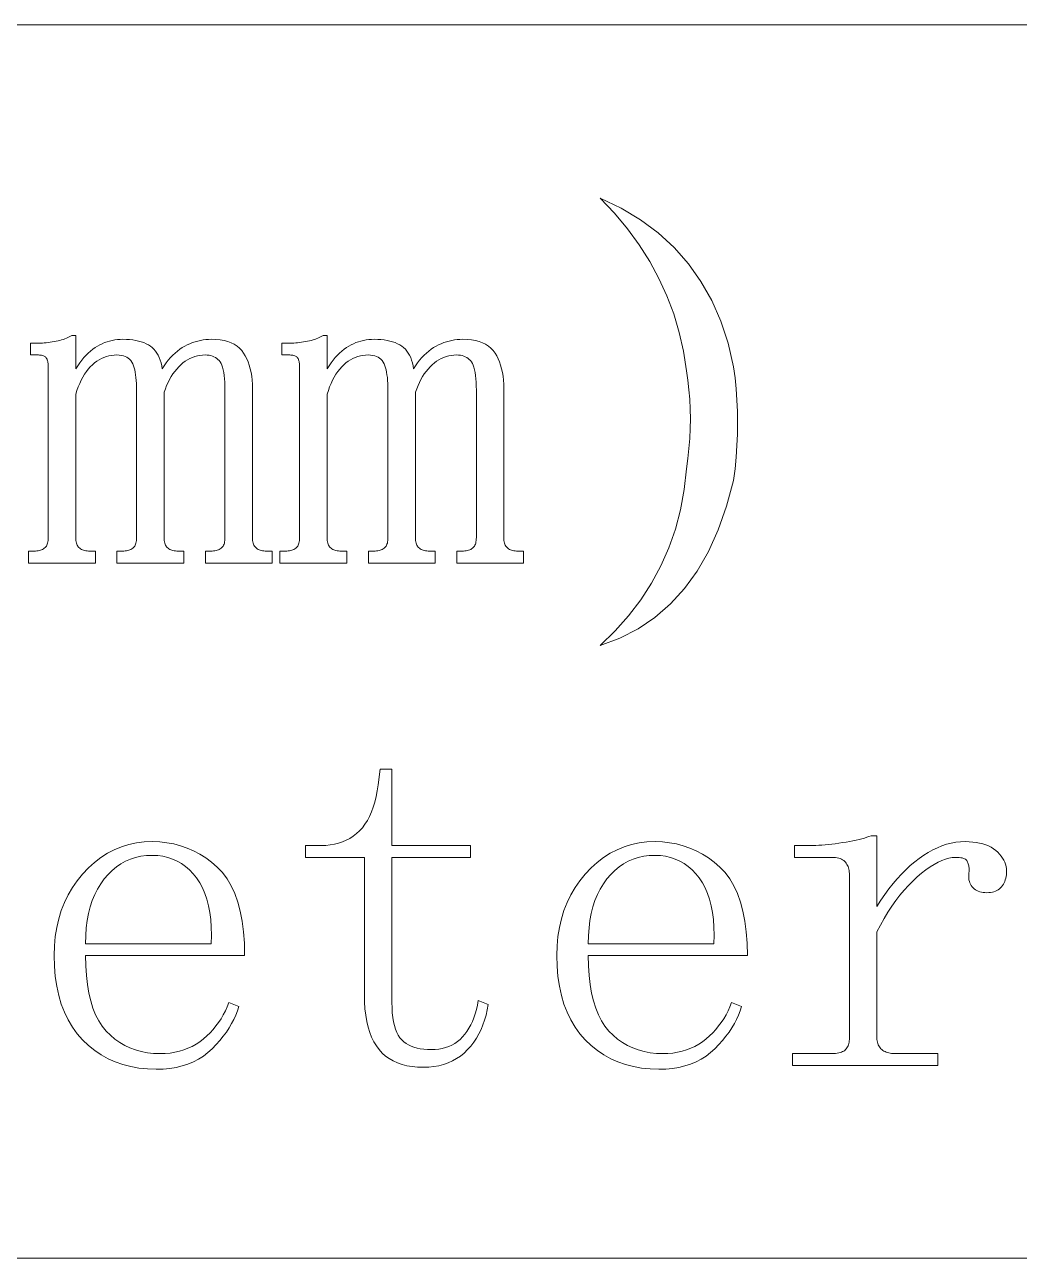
# Model space of a CAD drawing. Extents: x 1 to 297, y 1 to 210.
# Drawn here: x 13.29 to 17.63, y 45.73 to 51.12 of the extents above; entities that cross this region are included whole.
import ezdxf

# ---------------------------------------------------------------- set-up
doc = ezdxf.new("R2010")
doc.units = 0

msp = doc.modelspace()

# ---------------------------------------------------------------- linework, layer by layer
at = {"color": 7, "lineweight": 13}
for p, q in [((1.3055, 51.1191), (219.3213, 51.1191)), ((1.3055, 45.7306), (175.1082, 45.7306))]:
    msp.add_line(p, q, dxfattribs=at)
for points in [[(15.7969, 50.362), (15.8892, 50.3176), (15.9738, 50.2667), (16.051, 50.2093), (16.1206, 50.1453), (16.1826, 50.0749), (16.2372, 49.9979), (16.2841, 49.9144), (16.3236, 49.8244), (16.3554, 49.7279), (16.3798, 49.6249), (16.386, 49.5767), (16.3908, 49.5282), (16.3942, 49.4793), (16.3962, 49.4301), (16.3969, 49.3806), (16.3962, 49.3307), (16.3942, 49.2805), (16.3908, 49.2299), (16.386, 49.179), (16.3798, 49.1277), (16.3493, 49.0156), (16.3126, 48.9124), (16.2697, 48.8181), (16.2207, 48.7327), (16.1655, 48.6563), (16.1041, 48.5887), (16.0366, 48.5301), (15.9629, 48.4804), (15.883, 48.4396), (15.7969, 48.4077), (15.8624, 48.471), (15.9217, 48.5373), (15.9749, 48.6067), (16.0218, 48.6793), (16.0626, 48.7549), (16.0973, 48.8335), (16.1257, 48.9153), (16.148, 49.0002), (16.1641, 49.0881), (16.1741, 49.1791), (16.1802, 49.2235), (16.185, 49.2676), (16.1885, 49.3113), (16.1905, 49.3547), (16.1912, 49.3977), (16.1905, 49.4404), (16.1885, 49.4827), (16.185, 49.5247), (16.1802, 49.5664), (16.1741, 49.6077), (16.161, 49.6924), (16.1425, 49.775), (16.1185, 49.8556), (16.089, 49.9341), (16.0541, 50.0106), (16.0136, 50.085), (15.9677, 50.1573), (15.9162, 50.2276), (15.8593, 50.2958)], [(13.3369, 49.7277), (13.3455, 49.7278), (13.3541, 49.7281), (13.3626, 49.7285), (13.3712, 49.7291), (13.3798, 49.7299), (13.3884, 49.7308), (13.3969, 49.7319), (13.4055, 49.7332), (13.4141, 49.7347), (13.4226, 49.7363), (13.431, 49.7381), (13.4391, 49.7401), (13.4468, 49.7422), (13.4542, 49.7445), (13.4612, 49.747), (13.4679, 49.7497), (13.4742, 49.7525), (13.4802, 49.7555), (13.4859, 49.7587), (13.4912, 49.762), (13.5084, 49.762), (13.5084, 49.6163), (13.517, 49.6296), (13.5258, 49.6422), (13.5348, 49.654), (13.544, 49.665), (13.5534, 49.6752), (13.5629, 49.6847), (13.5726, 49.6934), (13.5824, 49.7013), (13.5924, 49.7085), (13.6026, 49.7149), (13.613, 49.7206), (13.6236, 49.7257), (13.6343, 49.7302), (13.6452, 49.7341), (13.6562, 49.7374), (13.6674, 49.7401), (13.6788, 49.7422), (13.6904, 49.7437), (13.7022, 49.7446), (13.7141, 49.7449), (13.7292, 49.7446), (13.7436, 49.7437), (13.7573, 49.7422), (13.7703, 49.7401), (13.7826, 49.7374), (13.7943, 49.7341), (13.8053, 49.7302), (13.8156, 49.7257), (13.8252, 49.7206), (13.8341, 49.7149), (13.8423, 49.7085), (13.8498, 49.7013), (13.8567, 49.6934), (13.8629, 49.6847), (13.8684, 49.6752), (13.8732, 49.665), (13.8773, 49.654), (13.8807, 49.6422), (13.8834, 49.6296), (13.8855, 49.6163), (13.8942, 49.6296), (13.9032, 49.6422), (13.9124, 49.654), (13.9218, 49.665), (13.9316, 49.6752), (13.9416, 49.6847), (13.9518, 49.6934), (13.9623, 49.7013), (13.9731, 49.7085), (13.9841, 49.7149), (13.9953, 49.7206), (14.0065, 49.7257), (14.0179, 49.7302), (14.0293, 49.7341), (14.0409, 49.7374), (14.0525, 49.7401), (14.0642, 49.7422), (14.076, 49.7437), (14.0878, 49.7446), (14.0998, 49.7449), (14.1197, 49.7443), (14.1384, 49.7425), (14.1557, 49.7395), (14.1718, 49.7353), (14.1866, 49.7299), (14.2001, 49.7233), (14.2123, 49.7155), (14.2232, 49.7065), (14.2329, 49.6963), (14.2412, 49.6849), (14.2485, 49.6725), (14.2551, 49.6595), (14.2609, 49.6458), (14.2659, 49.6314), (14.2701, 49.6163), (14.2736, 49.6005), (14.2763, 49.5841), (14.2782, 49.5669), (14.2794, 49.5491), (14.2798, 49.5306), (14.2798, 48.8791), (14.28, 48.8725), (14.2805, 48.8663), (14.2813, 48.8605), (14.2825, 48.8551), (14.2841, 48.8502), (14.286, 48.8457), (14.2882, 48.8416), (14.2908, 48.838), (14.2937, 48.8348), (14.2969, 48.832), (14.3005, 48.8296), (14.3045, 48.8274), (14.3088, 48.8254), (14.3134, 48.8238), (14.3184, 48.8224), (14.3237, 48.8212), (14.3293, 48.8203), (14.3353, 48.8197), (14.3417, 48.8193), (14.3484, 48.8191), (14.3655, 48.8191), (14.3655, 48.7677), (14.0741, 48.7677), (14.0741, 48.8191), (14.0912, 48.8191), (14.0979, 48.8193), (14.1042, 48.8197), (14.1102, 48.8203), (14.1159, 48.8212), (14.1212, 48.8224), (14.1262, 48.8238), (14.1308, 48.8254), (14.1351, 48.8274), (14.139, 48.8296), (14.1426, 48.832), (14.1459, 48.8348), (14.1488, 48.838), (14.1514, 48.8416), (14.1536, 48.8457), (14.1555, 48.8502), (14.157, 48.8551), (14.1582, 48.8605), (14.1591, 48.8663), (14.1596, 48.8725), (14.1598, 48.8791), (14.1598, 49.522), (14.1596, 49.5402), (14.1589, 49.5571), (14.1579, 49.5728), (14.1564, 49.5871), (14.1544, 49.6002), (14.1521, 49.612), (14.1493, 49.6225), (14.1461, 49.6317), (14.1424, 49.6396), (14.1384, 49.6463), (14.1339, 49.652), (14.1289, 49.6571), (14.1236, 49.6616), (14.1178, 49.6655), (14.1116, 49.6688), (14.1049, 49.6715), (14.0979, 49.6736), (14.0904, 49.6751), (14.0824, 49.676), (14.0741, 49.6763), (14.0622, 49.6759), (14.0506, 49.6746), (14.0392, 49.6724), (14.0281, 49.6694), (14.0173, 49.6656), (14.0067, 49.6609), (13.9964, 49.6553), (13.9863, 49.6489), (13.9765, 49.6416), (13.9669, 49.6334), (13.9577, 49.6245), (13.9489, 49.6149), (13.9406, 49.6046), (13.9326, 49.5937), (13.9251, 49.582), (13.9181, 49.5697), (13.9114, 49.5566), (13.9052, 49.5429), (13.8994, 49.5285), (13.8941, 49.5134), (13.8941, 48.8791), (13.8942, 48.8725), (13.8948, 48.8663), (13.8956, 48.8605), (13.8968, 48.8551), (13.8984, 48.8502), (13.9002, 48.8457), (13.9025, 48.8416), (13.905, 48.838), (13.908, 48.8348), (13.9112, 48.832), (13.9148, 48.8296), (13.9188, 48.8274), (13.923, 48.8254), (13.9277, 48.8238), (13.9326, 48.8224), (13.938, 48.8212), (13.9436, 48.8203), (13.9496, 48.8197), (13.956, 48.8193), (13.9626, 48.8191), (13.9798, 48.8191), (13.9798, 48.7677), (13.6884, 48.7677), (13.6884, 48.8191), (13.7055, 48.8191), (13.7122, 48.8193), (13.7185, 48.8197), (13.7245, 48.8203), (13.7302, 48.8212), (13.7355, 48.8224), (13.7405, 48.8238), (13.7451, 48.8254), (13.7494, 48.8274), (13.7533, 48.8296), (13.7569, 48.832), (13.7602, 48.8348), (13.7631, 48.838), (13.7657, 48.8416), (13.7679, 48.8457), (13.7698, 48.8502), (13.7713, 48.8551), (13.7725, 48.8605), (13.7734, 48.8663), (13.7739, 48.8725), (13.7741, 48.8791), (13.7741, 49.522), (13.7739, 49.537), (13.7734, 49.5513), (13.7725, 49.5648), (13.7713, 49.5775), (13.7698, 49.5895), (13.7679, 49.6007), (13.7657, 49.6111), (13.7631, 49.6207), (13.7602, 49.6296), (13.7569, 49.6377), (13.7532, 49.645), (13.7487, 49.6516), (13.7436, 49.6574), (13.7377, 49.6624), (13.7312, 49.6666), (13.724, 49.6701), (13.7161, 49.6728), (13.7076, 49.6747), (13.6983, 49.6759), (13.6884, 49.6763), (13.6765, 49.6759), (13.6649, 49.6746), (13.6535, 49.6724), (13.6424, 49.6694), (13.6316, 49.6656), (13.621, 49.6609), (13.6107, 49.6553), (13.6006, 49.6489), (13.5908, 49.6416), (13.5812, 49.6334), (13.572, 49.6244), (13.5632, 49.6146), (13.5549, 49.6039), (13.5469, 49.5923), (13.5394, 49.5799), (13.5324, 49.5666), (13.5257, 49.5524), (13.5195, 49.5374), (13.5137, 49.5216), (13.5084, 49.5049), (13.5084, 48.8791), (13.5085, 48.8725), (13.509, 48.8663), (13.5099, 48.8605), (13.5111, 48.8551), (13.5126, 48.8502), (13.5145, 48.8457), (13.5168, 48.8416), (13.5193, 48.838), (13.5222, 48.8348), (13.5255, 48.832), (13.5291, 48.8296), (13.533, 48.8274), (13.5373, 48.8254), (13.542, 48.8238), (13.5469, 48.8224), (13.5522, 48.8212), (13.5579, 48.8203), (13.5639, 48.8197), (13.5702, 48.8193), (13.5769, 48.8191), (13.5941, 48.8191), (13.5941, 48.7677), (13.3026, 48.7677), (13.3026, 48.8191), (13.3198, 48.8191), (13.3265, 48.8193), (13.3328, 48.8197), (13.3388, 48.8203), (13.3445, 48.8212), (13.3498, 48.8224), (13.3548, 48.8238), (13.3594, 48.8254), (13.3637, 48.8274), (13.3676, 48.8296), (13.3712, 48.832), (13.3745, 48.8348), (13.3774, 48.838), (13.38, 48.8416), (13.3822, 48.8457), (13.3841, 48.8502), (13.3856, 48.8551), (13.3868, 48.8605), (13.3877, 48.8663), (13.3882, 48.8725), (13.3884, 48.8791), (13.3884, 49.6249), (13.3883, 49.6299), (13.388, 49.6346), (13.3876, 49.6391), (13.387, 49.6434), (13.3862, 49.6474), (13.3853, 49.6511), (13.3842, 49.6546), (13.3829, 49.6578), (13.3814, 49.6607), (13.3798, 49.6634), (13.3779, 49.6659), (13.3757, 49.6681), (13.3731, 49.67), (13.3702, 49.6717), (13.3669, 49.6731), (13.3633, 49.6742), (13.3594, 49.6751), (13.3551, 49.6758), (13.3505, 49.6762), (13.3455, 49.6763), (13.3112, 49.6763), (13.3112, 49.7277)], [(14.4341, 49.7277), (14.4426, 49.7278), (14.4512, 49.7281), (14.4598, 49.7285), (14.4684, 49.7291), (14.4769, 49.7299), (14.4855, 49.7308), (14.4941, 49.7319), (14.5026, 49.7332), (14.5112, 49.7347), (14.5198, 49.7363), (14.5282, 49.7381), (14.5362, 49.7401), (14.544, 49.7422), (14.5513, 49.7445), (14.5584, 49.747), (14.565, 49.7497), (14.5714, 49.7525), (14.5774, 49.7555), (14.583, 49.7587), (14.5884, 49.762), (14.6055, 49.762), (14.6055, 49.6163), (14.6142, 49.6296), (14.623, 49.6422), (14.632, 49.654), (14.6412, 49.665), (14.6505, 49.6752), (14.66, 49.6847), (14.6697, 49.6934), (14.6796, 49.7013), (14.6896, 49.7085), (14.6998, 49.7149), (14.7102, 49.7206), (14.7207, 49.7257), (14.7314, 49.7302), (14.7423, 49.7341), (14.7534, 49.7374), (14.7646, 49.7401), (14.776, 49.7422), (14.7876, 49.7437), (14.7993, 49.7446), (14.8112, 49.7449), (14.8263, 49.7446), (14.8407, 49.7437), (14.8544, 49.7422), (14.8674, 49.7401), (14.8798, 49.7374), (14.8914, 49.7341), (14.9024, 49.7302), (14.9127, 49.7257), (14.9223, 49.7206), (14.9312, 49.7149), (14.9394, 49.7085), (14.947, 49.7013), (14.9538, 49.6934), (14.96, 49.6847), (14.9655, 49.6752), (14.9703, 49.665), (14.9744, 49.654), (14.9778, 49.6422), (14.9806, 49.6296), (14.9826, 49.6163), (14.9913, 49.6296), (15.0003, 49.6422), (15.0095, 49.654), (15.019, 49.665), (15.0287, 49.6752), (15.0387, 49.6847), (15.0489, 49.6934), (15.0594, 49.7013), (15.0702, 49.7085), (15.0812, 49.7149), (15.0924, 49.7206), (15.1037, 49.7257), (15.115, 49.7302), (15.1265, 49.7341), (15.138, 49.7374), (15.1496, 49.7401), (15.1613, 49.7422), (15.1731, 49.7437), (15.185, 49.7446), (15.1969, 49.7449), (15.2169, 49.7443), (15.2355, 49.7425), (15.2529, 49.7395), (15.2689, 49.7353), (15.2837, 49.7299), (15.2972, 49.7233), (15.3094, 49.7155), (15.3204, 49.7065), (15.33, 49.6963), (15.3384, 49.6849), (15.3457, 49.6725), (15.3522, 49.6595), (15.358, 49.6458), (15.363, 49.6314), (15.3673, 49.6163), (15.3708, 49.6005), (15.3735, 49.5841), (15.3754, 49.5669), (15.3765, 49.5491), (15.3769, 49.5306), (15.3769, 48.8791), (15.3771, 48.8725), (15.3776, 48.8663), (15.3785, 48.8605), (15.3797, 48.8551), (15.3812, 48.8502), (15.3831, 48.8457), (15.3853, 48.8416), (15.3879, 48.838), (15.3908, 48.8348), (15.3941, 48.832), (15.3977, 48.8296), (15.4016, 48.8274), (15.4059, 48.8254), (15.4105, 48.8238), (15.4155, 48.8224), (15.4208, 48.8212), (15.4265, 48.8203), (15.4325, 48.8197), (15.4388, 48.8193), (15.4455, 48.8191), (15.4626, 48.8191), (15.4626, 48.7677), (15.1712, 48.7677), (15.1712, 48.8191), (15.1884, 48.8191), (15.195, 48.8193), (15.2014, 48.8197), (15.2074, 48.8203), (15.213, 48.8212), (15.2184, 48.8224), (15.2233, 48.8238), (15.228, 48.8254), (15.2322, 48.8274), (15.2362, 48.8296), (15.2398, 48.832), (15.243, 48.8348), (15.246, 48.838), (15.2485, 48.8416), (15.2508, 48.8457), (15.2526, 48.8502), (15.2542, 48.8551), (15.2554, 48.8605), (15.2562, 48.8663), (15.2568, 48.8725), (15.2569, 48.8791), (15.2569, 49.522), (15.2567, 49.5402), (15.2561, 49.5571), (15.255, 49.5728), (15.2535, 49.5871), (15.2516, 49.6002), (15.2492, 49.612), (15.2464, 49.6225), (15.2432, 49.6317), (15.2396, 49.6396), (15.2355, 49.6463), (15.231, 49.652), (15.2261, 49.6571), (15.2207, 49.6616), (15.2149, 49.6655), (15.2087, 49.6688), (15.2021, 49.6715), (15.195, 49.6736), (15.1875, 49.6751), (15.1796, 49.676), (15.1712, 49.6763), (15.1593, 49.6759), (15.1477, 49.6746), (15.1364, 49.6724), (15.1253, 49.6694), (15.1144, 49.6656), (15.1038, 49.6609), (15.0935, 49.6553), (15.0834, 49.6489), (15.0736, 49.6416), (15.0641, 49.6334), (15.0549, 49.6245), (15.0461, 49.6149), (15.0377, 49.6046), (15.0298, 49.5937), (15.0223, 49.582), (15.0152, 49.5697), (15.0086, 49.5566), (15.0024, 49.5429), (14.9966, 49.5285), (14.9912, 49.5134), (14.9912, 48.8791), (14.9914, 48.8725), (14.9919, 48.8663), (14.9928, 48.8605), (14.994, 48.8551), (14.9955, 48.8502), (14.9974, 48.8457), (14.9996, 48.8416), (15.0022, 48.838), (15.0051, 48.8348), (15.0084, 48.832), (15.012, 48.8296), (15.0159, 48.8274), (15.0202, 48.8254), (15.0248, 48.8238), (15.0298, 48.8224), (15.0351, 48.8212), (15.0408, 48.8203), (15.0468, 48.8197), (15.0531, 48.8193), (15.0598, 48.8191), (15.0769, 48.8191), (15.0769, 48.7677), (14.7855, 48.7677), (14.7855, 48.8191), (14.8026, 48.8191), (14.8093, 48.8193), (14.8157, 48.8197), (14.8217, 48.8203), (14.8273, 48.8212), (14.8326, 48.8224), (14.8376, 48.8238), (14.8422, 48.8254), (14.8465, 48.8274), (14.8505, 48.8296), (14.8541, 48.832), (14.8573, 48.8348), (14.8602, 48.838), (14.8628, 48.8416), (14.865, 48.8457), (14.8669, 48.8502), (14.8685, 48.8551), (14.8697, 48.8605), (14.8705, 48.8663), (14.871, 48.8725), (14.8712, 48.8791), (14.8712, 49.522), (14.871, 49.537), (14.8705, 49.5513), (14.8697, 49.5648), (14.8685, 49.5775), (14.8669, 49.5895), (14.865, 49.6007), (14.8628, 49.6111), (14.8602, 49.6207), (14.8573, 49.6296), (14.8541, 49.6377), (14.8503, 49.645), (14.8458, 49.6516), (14.8407, 49.6574), (14.8349, 49.6624), (14.8284, 49.6666), (14.8212, 49.6701), (14.8133, 49.6728), (14.8047, 49.6747), (14.7954, 49.6759), (14.7855, 49.6763), (14.7736, 49.6759), (14.762, 49.6746), (14.7507, 49.6724), (14.7396, 49.6694), (14.7287, 49.6656), (14.7181, 49.6609), (14.7078, 49.6553), (14.6977, 49.6489), (14.6879, 49.6416), (14.6784, 49.6334), (14.6691, 49.6244), (14.6604, 49.6146), (14.652, 49.6039), (14.6441, 49.5923), (14.6366, 49.5799), (14.6295, 49.5666), (14.6229, 49.5524), (14.6166, 49.5374), (14.6109, 49.5216), (14.6055, 49.5049), (14.6055, 48.8791), (14.6057, 48.8725), (14.6062, 48.8663), (14.607, 48.8605), (14.6082, 48.8551), (14.6098, 48.8502), (14.6117, 48.8457), (14.6139, 48.8416), (14.6165, 48.838), (14.6194, 48.8348), (14.6226, 48.832), (14.6262, 48.8296), (14.6302, 48.8274), (14.6345, 48.8254), (14.6391, 48.8238), (14.6441, 48.8224), (14.6494, 48.8212), (14.655, 48.8203), (14.661, 48.8197), (14.6674, 48.8193), (14.6741, 48.8191), (14.6912, 48.8191), (14.6912, 48.7677), (14.3998, 48.7677), (14.3998, 48.8191), (14.4169, 48.8191), (14.4236, 48.8193), (14.43, 48.8197), (14.436, 48.8203), (14.4416, 48.8212), (14.4469, 48.8224), (14.4519, 48.8238), (14.4565, 48.8254), (14.4608, 48.8274), (14.4648, 48.8296), (14.4684, 48.832), (14.4716, 48.8348), (14.4745, 48.838), (14.4771, 48.8416), (14.4793, 48.8457), (14.4812, 48.8502), (14.4828, 48.8551), (14.484, 48.8605), (14.4848, 48.8663), (14.4853, 48.8725), (14.4855, 48.8791), (14.4855, 49.6249), (14.4854, 49.6299), (14.4852, 49.6346), (14.4847, 49.6391), (14.4841, 49.6434), (14.4834, 49.6474), (14.4824, 49.6511), (14.4813, 49.6546), (14.48, 49.6578), (14.4786, 49.6607), (14.4769, 49.6634), (14.475, 49.6659), (14.4728, 49.6681), (14.4702, 49.67), (14.4673, 49.6717), (14.4641, 49.6731), (14.4605, 49.6742), (14.4565, 49.6751), (14.4522, 49.6758), (14.4476, 49.6762), (14.4426, 49.6763), (14.4084, 49.6763), (14.4084, 49.7277)], [(14.8884, 46.8477), (14.8888, 46.8245), (14.8901, 46.8028), (14.8922, 46.7827), (14.8952, 46.7641), (14.8991, 46.747), (14.9038, 46.7315), (14.9094, 46.7175), (14.9158, 46.7051), (14.9231, 46.6942), (14.9312, 46.6849), (14.9402, 46.6767), (14.9501, 46.6694), (14.9608, 46.663), (14.9724, 46.6574), (14.9848, 46.6527), (14.9981, 46.6489), (15.0122, 46.6459), (15.0272, 46.6437), (15.0431, 46.6424), (15.0598, 46.642), (15.0766, 46.6426), (15.0927, 46.6442), (15.1081, 46.647), (15.1229, 46.6509), (15.1369, 46.6559), (15.1503, 46.6621), (15.163, 46.6693), (15.175, 46.6777), (15.1863, 46.6871), (15.1969, 46.6977), (15.2069, 46.7093), (15.2161, 46.7219), (15.2247, 46.7354), (15.2326, 46.7498), (15.2398, 46.7652), (15.2463, 46.7815), (15.2521, 46.7988), (15.2573, 46.817), (15.2617, 46.8362), (15.2655, 46.8563), (15.3084, 46.8391), (15.3044, 46.8156), (15.2993, 46.7929), (15.2931, 46.771), (15.2857, 46.75), (15.2773, 46.7299), (15.2677, 46.7106), (15.2571, 46.6921), (15.2453, 46.6746), (15.2324, 46.6579), (15.2184, 46.642), (15.2033, 46.6273), (15.1873, 46.6142), (15.1704, 46.6027), (15.1525, 46.5926), (15.1337, 46.5841), (15.114, 46.5772), (15.0933, 46.5718), (15.0716, 46.5679), (15.049, 46.5656), (15.0255, 46.5649), (15.0004, 46.5656), (14.9766, 46.5679), (14.9541, 46.5718), (14.9329, 46.5772), (14.913, 46.5841), (14.8944, 46.5926), (14.877, 46.6027), (14.8609, 46.6142), (14.8461, 46.6273), (14.8326, 46.642), (14.8204, 46.6583), (14.8095, 46.6763), (14.7999, 46.696), (14.7915, 46.7174), (14.7844, 46.7406), (14.7786, 46.7654), (14.7741, 46.792), (14.7709, 46.8203), (14.769, 46.8503), (14.7684, 46.882), (14.7684, 47.482), (14.5112, 47.482), (14.5112, 47.5334), (14.5798, 47.5334), (14.6, 47.5341), (14.6194, 47.536), (14.638, 47.5392), (14.6559, 47.5437), (14.673, 47.5495), (14.6893, 47.5566), (14.7049, 47.5649), (14.7197, 47.5746), (14.7337, 47.5855), (14.7469, 47.5977), (14.7593, 47.6113), (14.7708, 47.6263), (14.7813, 47.6428), (14.7908, 47.6608), (14.7994, 47.6802), (14.8071, 47.7011), (14.8138, 47.7234), (14.8196, 47.7472), (14.8245, 47.7724), (14.8284, 47.7991), (14.8369, 47.8677), (14.8884, 47.8677), (14.8884, 47.5334), (15.2312, 47.5334), (15.2312, 47.482), (14.8884, 47.482)], [(13.5512, 47.0534), (13.5521, 47.0085), (13.5548, 46.9662), (13.5593, 46.9265), (13.5656, 46.8895), (13.5737, 46.8552), (13.5836, 46.8235), (13.5953, 46.7945), (13.6088, 46.7682), (13.6241, 46.7445), (13.6412, 46.7234), (13.6598, 46.7047), (13.6794, 46.6879), (13.7002, 46.6732), (13.7221, 46.6603), (13.7451, 46.6495), (13.7693, 46.6406), (13.7945, 46.6337), (13.8209, 46.6288), (13.8483, 46.6258), (13.8769, 46.6249), (13.8989, 46.6255), (13.9201, 46.6274), (13.9407, 46.6306), (13.9606, 46.6351), (13.9798, 46.6409), (13.9983, 46.648), (14.0161, 46.6564), (14.0333, 46.666), (14.0497, 46.6769), (14.0655, 46.6891), (14.0805, 46.7023), (14.0946, 46.7161), (14.1079, 46.7304), (14.1204, 46.7454), (14.1319, 46.7609), (14.1426, 46.7771), (14.1525, 46.7938), (14.1615, 46.8112), (14.1696, 46.8292), (14.1769, 46.8477), (14.2198, 46.8306), (14.214, 46.8118), (14.2069, 46.793), (14.1986, 46.7744), (14.1889, 46.7558), (14.178, 46.7374), (14.1658, 46.719), (14.1523, 46.7007), (14.1375, 46.6825), (14.1214, 46.6643), (14.1041, 46.6463), (14.0854, 46.6292), (14.0655, 46.6139), (14.0443, 46.6004), (14.0218, 46.5887), (13.998, 46.5788), (13.9729, 46.5707), (13.9466, 46.5644), (13.9189, 46.5599), (13.89, 46.5572), (13.8598, 46.5563), (13.8211, 46.5576), (13.7838, 46.5614), (13.7481, 46.5679), (13.7137, 46.5769), (13.6809, 46.5884), (13.6494, 46.6026), (13.6195, 46.6193), (13.591, 46.6386), (13.5639, 46.6604), (13.5384, 46.6849), (13.5147, 46.7117), (13.4936, 46.7407), (13.475, 46.772), (13.4588, 46.8055), (13.4451, 46.8413), (13.434, 46.8793), (13.4253, 46.9195), (13.419, 46.9619), (13.4153, 47.0065), (13.4141, 47.0534), (13.4153, 47.0956), (13.419, 47.1362), (13.4253, 47.1754), (13.434, 47.2132), (13.4451, 47.2495), (13.4588, 47.2843), (13.475, 47.3177), (13.4936, 47.3497), (13.5147, 47.3801), (13.5384, 47.4091), (13.5638, 47.436), (13.5903, 47.4601), (13.6179, 47.4813), (13.6467, 47.4997), (13.6766, 47.5152), (13.7076, 47.5279), (13.7397, 47.5378), (13.7729, 47.5449), (13.8072, 47.5492), (13.8426, 47.5506), (13.8748, 47.5495), (13.9061, 47.5461), (13.9365, 47.5405), (13.9661, 47.5327), (13.9948, 47.5227), (14.0226, 47.5105), (14.0496, 47.496), (14.0758, 47.4793), (14.1011, 47.4603), (14.1255, 47.4391), (14.1483, 47.4152), (14.1687, 47.3881), (14.1867, 47.3576), (14.2023, 47.3239), (14.2155, 47.287), (14.2263, 47.2468), (14.2347, 47.2033), (14.2407, 47.1566), (14.2443, 47.1067), (14.2455, 47.0534)], [(15.7455, 47.0534), (15.7464, 47.0085), (15.7491, 46.9662), (15.7536, 46.9265), (15.7599, 46.8895), (15.768, 46.8552), (15.7779, 46.8235), (15.7896, 46.7945), (15.8031, 46.7682), (15.8184, 46.7445), (15.8355, 46.7234), (15.8541, 46.7047), (15.8737, 46.6879), (15.8945, 46.6732), (15.9164, 46.6603), (15.9394, 46.6495), (15.9636, 46.6406), (15.9888, 46.6337), (16.0152, 46.6288), (16.0426, 46.6258), (16.0712, 46.6249), (16.0932, 46.6255), (16.1144, 46.6274), (16.135, 46.6306), (16.1549, 46.6351), (16.1741, 46.6409), (16.1926, 46.648), (16.2104, 46.6564), (16.2276, 46.666), (16.244, 46.6769), (16.2598, 46.6891), (16.2748, 46.7023), (16.2889, 46.7161), (16.3022, 46.7304), (16.3146, 46.7454), (16.3262, 46.7609), (16.3369, 46.7771), (16.3468, 46.7938), (16.3558, 46.8112), (16.3639, 46.8292), (16.3712, 46.8477), (16.4141, 46.8306), (16.4083, 46.8118), (16.4012, 46.793), (16.3929, 46.7744), (16.3832, 46.7558), (16.3723, 46.7374), (16.3601, 46.719), (16.3466, 46.7007), (16.3318, 46.6825), (16.3157, 46.6643), (16.2984, 46.6463), (16.2797, 46.6292), (16.2598, 46.6139), (16.2386, 46.6004), (16.2161, 46.5887), (16.1923, 46.5788), (16.1672, 46.5707), (16.1409, 46.5644), (16.1132, 46.5599), (16.0843, 46.5572), (16.0541, 46.5563), (16.0154, 46.5576), (15.9781, 46.5614), (15.9423, 46.5679), (15.908, 46.5769), (15.8751, 46.5884), (15.8437, 46.6026), (15.8138, 46.6193), (15.7853, 46.6386), (15.7582, 46.6604), (15.7326, 46.6849), (15.709, 46.7117), (15.6879, 46.7407), (15.6693, 46.772), (15.6531, 46.8055), (15.6394, 46.8413), (15.6282, 46.8793), (15.6195, 46.9195), (15.6133, 46.9619), (15.6096, 47.0065), (15.6084, 47.0534), (15.6096, 47.0956), (15.6133, 47.1362), (15.6195, 47.1754), (15.6282, 47.2132), (15.6394, 47.2495), (15.6531, 47.2843), (15.6693, 47.3177), (15.6879, 47.3497), (15.709, 47.3801), (15.7326, 47.4091), (15.7581, 47.436), (15.7846, 47.4601), (15.8122, 47.4813), (15.841, 47.4997), (15.8709, 47.5152), (15.9018, 47.5279), (15.9339, 47.5378), (15.9672, 47.5449), (16.0015, 47.5492), (16.0369, 47.5506), (16.0691, 47.5495), (16.1004, 47.5461), (16.1308, 47.5405), (16.1604, 47.5327), (16.1891, 47.5227), (16.2169, 47.5105), (16.2439, 47.496), (16.2701, 47.4793), (16.2954, 47.4603), (16.3198, 47.4391), (16.3426, 47.4152), (16.363, 47.3881), (16.381, 47.3576), (16.3966, 47.3239), (16.4098, 47.287), (16.4206, 47.2468), (16.429, 47.2033), (16.435, 47.1566), (16.4386, 47.1067), (16.4398, 47.0534)], [(17.0055, 47.2677), (17.0228, 47.2945), (17.0403, 47.32), (17.0581, 47.3442), (17.0761, 47.3671), (17.0944, 47.3888), (17.113, 47.4091), (17.1318, 47.4282), (17.1509, 47.446), (17.1702, 47.4625), (17.1898, 47.4777), (17.2095, 47.4916), (17.2294, 47.5039), (17.2493, 47.5149), (17.2693, 47.5243), (17.2894, 47.5324), (17.3096, 47.5389), (17.3299, 47.544), (17.3502, 47.5477), (17.3707, 47.5498), (17.3912, 47.5506), (17.408, 47.5502), (17.424, 47.549), (17.4392, 47.5471), (17.4536, 47.5444), (17.4673, 47.5409), (17.4802, 47.5367), (17.4923, 47.5317), (17.5037, 47.5259), (17.5143, 47.5193), (17.5241, 47.512), (17.533, 47.5042), (17.541, 47.4961), (17.5481, 47.4877), (17.5542, 47.4791), (17.5594, 47.4702), (17.5637, 47.4611), (17.567, 47.4517), (17.5693, 47.4421), (17.5707, 47.4322), (17.5712, 47.422), (17.571, 47.4136), (17.5704, 47.4055), (17.5693, 47.3978), (17.5678, 47.3905), (17.5659, 47.3834), (17.5635, 47.3767), (17.5607, 47.3704), (17.5575, 47.3644), (17.5539, 47.3587), (17.5498, 47.3534), (17.5453, 47.3485), (17.5404, 47.3442), (17.535, 47.3403), (17.5292, 47.337), (17.523, 47.3341), (17.5164, 47.3318), (17.5093, 47.33), (17.5018, 47.3287), (17.4939, 47.328), (17.4855, 47.3277), (17.4771, 47.328), (17.4692, 47.3287), (17.4617, 47.33), (17.4546, 47.3318), (17.448, 47.3341), (17.4418, 47.337), (17.436, 47.3403), (17.4306, 47.3442), (17.4257, 47.3485), (17.4212, 47.3534), (17.4172, 47.3587), (17.4138, 47.3644), (17.4111, 47.3704), (17.4089, 47.3767), (17.4073, 47.3834), (17.4063, 47.3905), (17.4059, 47.3978), (17.4061, 47.4055), (17.4069, 47.4136), (17.4084, 47.422), (17.4083, 47.4271), (17.408, 47.4319), (17.4076, 47.4367), (17.407, 47.4412), (17.4062, 47.4456), (17.4053, 47.4498), (17.4042, 47.4538), (17.4029, 47.4577), (17.4014, 47.4613), (17.3998, 47.4649), (17.3977, 47.4681), (17.395, 47.471), (17.3916, 47.4736), (17.3874, 47.4758), (17.3826, 47.4777), (17.3772, 47.4793), (17.371, 47.4805), (17.3641, 47.4813), (17.3566, 47.4818), (17.3484, 47.482), (17.3343, 47.4811), (17.3197, 47.4786), (17.3045, 47.4743), (17.2887, 47.4683), (17.2723, 47.4606), (17.2553, 47.4511), (17.2377, 47.44), (17.2194, 47.4271), (17.2006, 47.4126), (17.1812, 47.3963), (17.1617, 47.3785), (17.1426, 47.3593), (17.124, 47.3387), (17.1058, 47.3167), (17.088, 47.2934), (17.0706, 47.2687), (17.0537, 47.2427), (17.0372, 47.2153), (17.0211, 47.1865), (17.0055, 47.1563), (17.0055, 46.6934), (17.0057, 46.6867), (17.0064, 46.6804), (17.0074, 46.6744), (17.0089, 46.6687), (17.0109, 46.6634), (17.0132, 46.6585), (17.016, 46.6538), (17.0192, 46.6495), (17.0229, 46.6456), (17.0269, 46.642), (17.0313, 46.6387), (17.036, 46.6358), (17.0409, 46.6333), (17.0461, 46.631), (17.0516, 46.6291), (17.0573, 46.6276), (17.0632, 46.6264), (17.0694, 46.6255), (17.0759, 46.625), (17.0826, 46.6249), (17.2712, 46.6249), (17.2712, 46.5734), (16.6369, 46.5734), (16.6369, 46.6249), (16.8084, 46.6249), (16.8167, 46.625), (16.8245, 46.6255), (16.8318, 46.6264), (16.8385, 46.6276), (16.8448, 46.6291), (16.8505, 46.631), (16.8558, 46.6333), (16.8605, 46.6358), (16.8647, 46.6387), (16.8684, 46.642), (16.8716, 46.6456), (16.8745, 46.6495), (16.8771, 46.6538), (16.8793, 46.6585), (16.8812, 46.6634), (16.8828, 46.6687), (16.884, 46.6744), (16.8848, 46.6804), (16.8853, 46.6867), (16.8855, 46.6934), (16.8855, 47.4049), (16.8853, 47.4116), (16.8848, 47.4181), (16.884, 47.4243), (16.8828, 47.4302), (16.8812, 47.4359), (16.8793, 47.4414), (16.8771, 47.4466), (16.8745, 47.4515), (16.8716, 47.4562), (16.8684, 47.4606), (16.8647, 47.4646), (16.8605, 47.4683), (16.8558, 47.4715), (16.8505, 47.4743), (16.8448, 47.4766), (16.8385, 47.4786), (16.8318, 47.4801), (16.8245, 47.4811), (16.8167, 47.4818), (16.8084, 47.482), (16.6455, 47.482), (16.6455, 47.5334), (16.7141, 47.5334), (16.7263, 47.5336), (16.7389, 47.5339), (16.752, 47.5346), (16.7655, 47.5355), (16.7794, 47.5366), (16.7938, 47.5381), (16.8086, 47.5397), (16.8238, 47.5417), (16.8394, 47.5438), (16.8555, 47.5463), (16.8714, 47.5489), (16.8865, 47.5516), (16.9009, 47.5544), (16.9145, 47.5573), (16.9273, 47.5602), (16.9393, 47.5633), (16.9506, 47.5664), (16.9611, 47.5696), (16.9708, 47.5729), (16.9798, 47.5763), (17.0055, 47.5763)], [(14.0998, 47.1049), (14.1007, 47.1417), (14.1, 47.1767), (14.0976, 47.2099), (14.0936, 47.2413), (14.088, 47.2709), (14.0808, 47.2987), (14.0719, 47.3248), (14.0614, 47.349), (14.0493, 47.3714), (14.0355, 47.392), (14.0205, 47.4107), (14.0045, 47.4275), (13.9875, 47.4423), (13.9697, 47.4551), (13.9509, 47.4659), (13.9311, 47.4748), (13.9104, 47.4817), (13.8888, 47.4866), (13.8662, 47.4896), (13.8426, 47.4906), (13.8174, 47.4895), (13.7931, 47.4865), (13.7697, 47.4813), (13.7473, 47.4741), (13.7259, 47.4649), (13.7053, 47.4535), (13.6857, 47.4402), (13.6671, 47.4247), (13.6494, 47.4073), (13.6326, 47.3877), (13.6172, 47.3664), (13.6033, 47.3435), (13.5911, 47.3191), (13.5805, 47.2931), (13.5716, 47.2656), (13.5642, 47.2365), (13.5585, 47.2059), (13.5545, 47.1738), (13.552, 47.1401), (13.5512, 47.1049)], [(16.2941, 47.1049), (16.295, 47.1417), (16.2942, 47.1767), (16.2919, 47.2099), (16.2879, 47.2413), (16.2823, 47.2709), (16.275, 47.2987), (16.2662, 47.3248), (16.2557, 47.349), (16.2435, 47.3714), (16.2298, 47.392), (16.2147, 47.4107), (16.1988, 47.4275), (16.1818, 47.4423), (16.164, 47.4551), (16.1451, 47.4659), (16.1254, 47.4748), (16.1047, 47.4817), (16.083, 47.4866), (16.0605, 47.4896), (16.0369, 47.4906), (16.0117, 47.4895), (15.9874, 47.4865), (15.964, 47.4813), (15.9416, 47.4741), (15.9201, 47.4649), (15.8996, 47.4535), (15.88, 47.4402), (15.8614, 47.4247), (15.8437, 47.4073), (15.8269, 47.3877), (15.8115, 47.3664), (15.7976, 47.3435), (15.7854, 47.3191), (15.7748, 47.2931), (15.7659, 47.2656), (15.7585, 47.2365), (15.7528, 47.2059), (15.7488, 47.1738), (15.7463, 47.1401), (15.7455, 47.1049)]]:
    msp.add_lwpolyline(points, close=True, dxfattribs=at)

doc.saveas('drawing.dxf')
